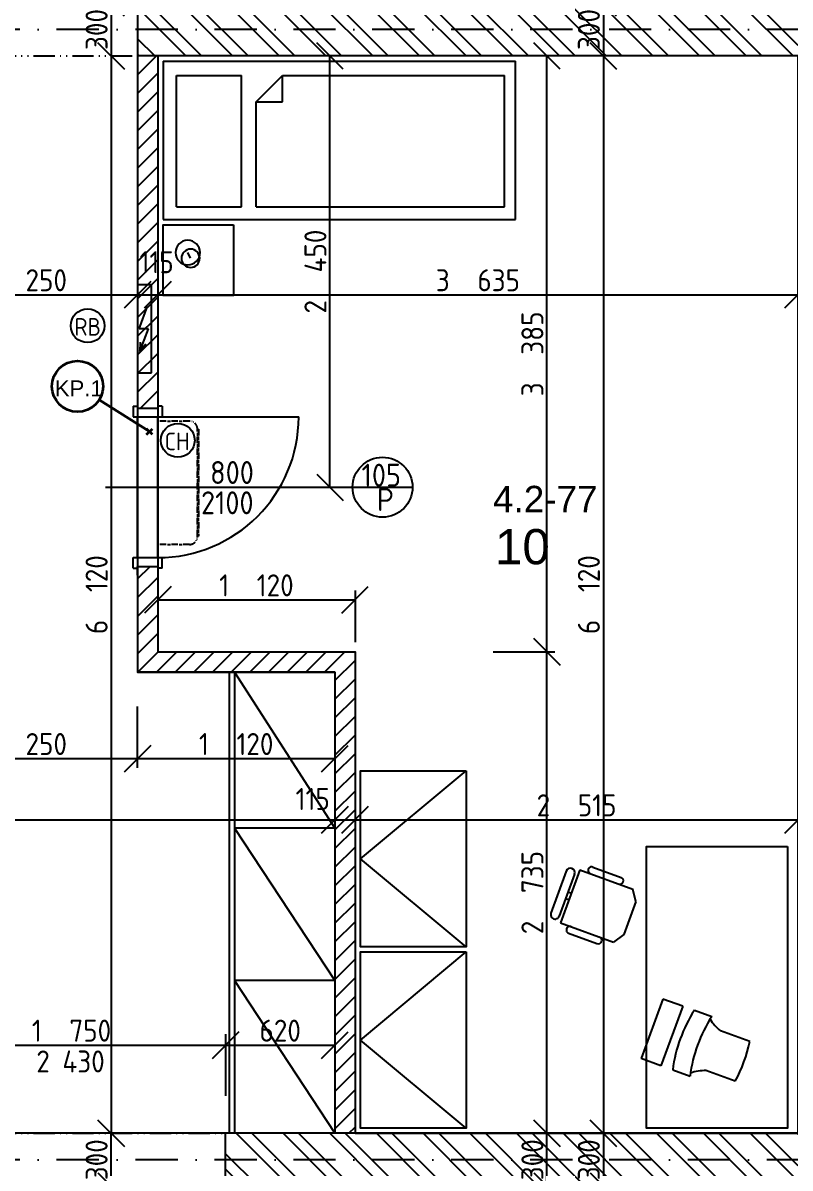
# Model space of a CAD drawing. Extents: x 4511820 to 5180432, y -1526536 to -944957.
# Drawn here: x 4989470 to 4993826, y -1062596 to -1056091 of the extents above; entities that cross this region are included whole.
import ezdxf

# ---------------------------------------------------------------- set-up
doc = ezdxf.new("R2010")
doc.units = 0
doc.header["$MEASUREMENT"] = 0
doc.linetypes.add('ACAD_ISO12W100', pattern=[22, 12, -3, 0.5, -3, 0.5, -3])
doc.linetypes.add('BODKOCIARKOVANA_3', pattern=[5.6, 3, -1.3, 0, -1.3])
doc.layers.get('0').update_dxf_attribs({"linetype": 'CONTINUOUS'})
doc.layers.get('Defpoints').update_dxf_attribs({"color": 61, "linetype": 'CONTINUOUS'})
for name, color, linetype in [('DVERE', 45, 'CONTINUOUS'), ('KÓTY', 4, 'CONTINUOUS'), ('MÚRY', 1, 'CONTINUOUS'), ('osi', 253, 'CONTINUOUS'), ('Plochy', 41, 'CONTINUOUS'), ('POPIS', 7, 'CONTINUOUS'), ('TENKÁ', 7, 'CONTINUOUS'), ('ZARIADENIE', 47, 'CONTINUOUS'), ('ZZ-chladenie', 133, 'CONTINUOUS'), ('ZZ-elektro', 221, 'CONTINUOUS'), ('ŠRAFY', 82, 'CONTINUOUS')]:
    doc.layers.add(name, color=color, linetype=linetype)
doc.layers.add('preklady', color=74, linetype='CONTINUOUS', lineweight=35)
doc.styles.add('ARIAL', font='arial.ttf')
doc.styles.add('STYLE1', font='isocp.shx')
doc.dimstyles.new('STANDARD-50', dxfattribs={"dimtxt": 125, "dimasz": 150, "dimexe": 10, "dimexo": 200, "dimgap": 20, "dimtad": 1, "dimdsep": 46, "dimlunit": 6, "dimtxsty": 'STYLE1', "dimblk1": 'OBLIQUE', "dimblk2": 'OBLIQUE', "dimsah": 1, "dimcen": 2.5, "dimse1": 1, "dimse2": 1, "dimadec": 0, "dimazin": 0, "dimtfac": 1, "dimtmove": 1, "dimatfit": 3, "dimldrblk": 'OBLIQUE', "dimfxl": 1, "dimtolj": 1, "dimtzin": 0, "dimarcsym": 0})
pattern_1 = [(135, (462343.18, 70767), (-132.5825215, -132.5825215), []), (135, (462343.18, 70855.4), (-132.5825215, -132.5825215), [])]
pattern_2 = [(45, (515270.5, 400718.02), (-53.0330086, 53.0330086), [])]

# ---------------------------------------------------------------- blocks, each defined once
blk = doc.blocks.new('SKRINA')
at = {"layer": 'ZARIADENIE'}
for p, q in [((4449069, -1324645.2), (4448469, -1324145.2)), ((4448469, -1325145.2), (4449069, -1324645.2))]:
    blk.add_line(p, q, dxfattribs=at)
blk.add_lwpolyline([(4448469, -1324145.2), (4448469, -1325145.2), (4449069, -1325145.2), (4449069, -1324145.2)], close=True, dxfattribs=at)
blk = doc.blocks.new('JEDNOPOSTEL')
at = {"layer": 'ZARIADENIE', "ltscale": 0.25}
for p, q in [((4449069, -1322230.2), (4447069, -1322230.2)), ((4447069, -1323130.2), (4447069, -1322230.2)), ((4449069, -1322230.2), (4449069, -1323130.2)), ((4449069, -1323130.2), (4447069, -1323130.2)), ((4448913, -1323349.6), (4448929.1, -1323317.4))]:
    blk.add_line(p, q, dxfattribs=at)
at = {"layer": 'ZARIADENIE', "color": 76, "ltscale": 0.25}
for p, q in [((4448390.6, -1322311.3), (4447130.6, -1322311.3)), ((4447130.6, -1323056.9), (4447130.6, -1322311.3)), ((4448540.6, -1322461.3), (4448390.6, -1322311.3)), ((4448390.6, -1322461.3), (4448390.6, -1322311.3)), ((4448992.6, -1322311.3), (4448623.3, -1322311.3)), ((4448623.3, -1323056.9), (4448623.3, -1322311.3)), ((4448992.6, -1323056.9), (4448992.6, -1322311.3)), ((4448540.6, -1322461.3), (4448390.6, -1322461.3)), ((4448540.6, -1323056.9), (4448540.6, -1322461.3)), ((4448540.6, -1323056.9), (4447130.6, -1323056.9)), ((4448992.6, -1323056.9), (4448623.3, -1323056.9))]:
    blk.add_line(p, q, dxfattribs=at)
at = {"layer": 'ZARIADENIE'}
blk.add_lwpolyline([(4448669, -1323160.2), (4448669, -1323560.2), (4449069, -1323560.2), (4449069, -1323160.2)], close=True, dxfattribs=at)
at = {"layer": 'ZARIADENIE', "ltscale": 0.25}
for centre, radius in [((4448929.1, -1323317.4), 69.7), ((4448913, -1323349.6), 51.9)]:
    blk.add_circle(centre, radius, dxfattribs=at)
blk = doc.blocks.new('_OBLIQUE')
at = {"color": 0, "linetype": 'ByBlock'}
blk.add_line((-0.5, -0.5), (0.5, 0.5), dxfattribs=at)
blk = doc.blocks.new('*D20875')
at = {"layer": 'Defpoints', "color": 0}
for p in [(4989971, -1062398.2), (4990046, -1062398.2), (4990144.5, -1062698.2)]:
    blk.add_point(p, dxfattribs=at)
at = {"layer": 'KÓTY', "color": 0, "lineweight": -2}
blk.add_line((4989971, -1062698.2), (4989971, -1062398.2), dxfattribs=at)
at = {"layer": 'KÓTY', "color": 0, "linetype": 'ByBlock', "lineweight": -2, "xscale": 150, "yscale": 150, "zscale": 150}
for p, rotation in [((4989971, -1062398.2), 90), ((4989971, -1062698.2), 270)]:
    blk.add_blockref('_OBLIQUE', p, dxfattribs=dict(at, rotation=rotation))
at = {"layer": 'KÓTY', "color": 0, "insert": (4989888.5, -1062548.2), "char_height": 125, "attachment_point": 5, "rotation": 90, "style": 'STYLE1'}
blk.add_mtext('\\A1;300', dxfattribs=at)
blk = doc.blocks.new('*D20903')
at = {"layer": 'Defpoints', "color": 0}
for p in [(4993572.5, -1055978.2), (4992766, -1056278.2), (4993572.5, -1056278.2)]:
    blk.add_point(p, dxfattribs=at)
at = {"layer": 'KÓTY', "color": 0, "lineweight": -2}
blk.add_line((4992766, -1055978.2), (4992766, -1056278.2), dxfattribs=at)
at = {"layer": 'KÓTY', "color": 0, "linetype": 'ByBlock', "lineweight": -2, "xscale": 150, "yscale": 150, "zscale": 150}
for p, rotation in [((4992766, -1055978.2), 90), ((4992766, -1056278.2), 270)]:
    blk.add_blockref('_OBLIQUE', p, dxfattribs=dict(at, rotation=rotation))
at = {"layer": 'KÓTY', "color": 0, "insert": (4992683.5, -1056128.2), "char_height": 125, "attachment_point": 5, "rotation": 90, "style": 'STYLE1'}
blk.add_mtext('\\A1;300', dxfattribs=at)
blk = doc.blocks.new('*D20904')
at = {"layer": 'Defpoints', "color": 0}
for p in [(4993572.5, -1056278.2), (4992766, -1062398.2), (4993572.5, -1062398.2)]:
    blk.add_point(p, dxfattribs=at)
at = {"layer": 'KÓTY', "color": 0, "lineweight": -2}
blk.add_line((4992766, -1056278.2), (4992766, -1062398.2), dxfattribs=at)
at = {"layer": 'KÓTY', "color": 0, "linetype": 'ByBlock', "lineweight": -2, "xscale": 150, "yscale": 150, "zscale": 150}
for p, rotation in [((4992766, -1056278.2), 90), ((4992766, -1062398.2), 270)]:
    blk.add_blockref('_OBLIQUE', p, dxfattribs=dict(at, rotation=rotation))
at = {"layer": 'KÓTY', "color": 0, "insert": (4992683.5, -1059338.2), "char_height": 125, "attachment_point": 5, "rotation": 90, "style": 'STYLE1'}
blk.add_mtext('\\A1;6ﾠ120', dxfattribs=at)
blk = doc.blocks.new('*D20905')
at = {"layer": 'Defpoints', "color": 0}
for p in [(4993572.5, -1062398.2), (4992766, -1062698.2), (4993572.5, -1062698.2)]:
    blk.add_point(p, dxfattribs=at)
at = {"layer": 'KÓTY', "color": 0, "lineweight": -2}
blk.add_line((4992766, -1062398.2), (4992766, -1062698.2), dxfattribs=at)
at = {"layer": 'KÓTY', "color": 0, "linetype": 'ByBlock', "lineweight": -2, "xscale": 150, "yscale": 150, "zscale": 150}
for p, rotation in [((4992766, -1062398.2), 90), ((4992766, -1062698.2), 270)]:
    blk.add_blockref('_OBLIQUE', p, dxfattribs=dict(at, rotation=rotation))
at = {"layer": 'KÓTY', "color": 0, "insert": (4992683.5, -1062548.2), "char_height": 125, "attachment_point": 5, "rotation": 90, "style": 'STYLE1'}
blk.add_mtext('\\A1;300', dxfattribs=at)
blk = doc.blocks.new('*D20916')
at = {"layer": 'Defpoints', "color": 0}
for p in [(4992445.5, -1062398.2), (4992445.5, -1062398.2), (4992445.5, -1062698.2)]:
    blk.add_point(p, dxfattribs=at)
at = {"layer": 'KÓTY', "color": 0, "lineweight": -2}
blk.add_line((4992445.5, -1062698.2), (4992445.5, -1062398.2), dxfattribs=at)
at = {"layer": 'KÓTY', "color": 0, "linetype": 'ByBlock', "lineweight": -2, "xscale": 150, "yscale": 150, "zscale": 150}
for p, rotation in [((4992445.5, -1062398.2), 90), ((4992445.5, -1062698.2), 270)]:
    blk.add_blockref('_OBLIQUE', p, dxfattribs=dict(at, rotation=rotation))
at = {"layer": 'KÓTY', "color": 0, "insert": (4992363, -1062548.2), "char_height": 125, "attachment_point": 5, "rotation": 90, "style": 'STYLE1'}
blk.add_mtext('\\A1;300', dxfattribs=at)
blk = doc.blocks.new('*D20917')
at = {"layer": 'Defpoints', "color": 0}
for p in [(4991356, -1059663.2), (4992445.5, -1059663.2), (4992445.5, -1062398.2)]:
    blk.add_point(p, dxfattribs=at)
at = {"layer": 'KÓTY', "color": 0, "lineweight": -2}
blk.add_line((4992445.5, -1062398.2), (4992445.5, -1059663.2), dxfattribs=at)
at = {"layer": 'KÓTY', "color": 0, "linetype": 'ByBlock', "lineweight": -2, "xscale": 150, "yscale": 150, "zscale": 150}
for p, rotation in [((4992445.5, -1059663.2), 90), ((4992445.5, -1062398.2), 270)]:
    blk.add_blockref('_OBLIQUE', p, dxfattribs=dict(at, rotation=rotation))
at = {"layer": 'KÓTY', "color": 0, "insert": (4992363, -1061030.7), "char_height": 125, "attachment_point": 5, "rotation": 90, "style": 'STYLE1'}
blk.add_mtext('\\A1;2ﾠ735', dxfattribs=at)
blk = doc.blocks.new('*D20918')
at = {"layer": 'Defpoints', "color": 0}
for p in [(4992053.5, -1056278.2), (4992445.5, -1056278.2), (4991356, -1059663.2)]:
    blk.add_point(p, dxfattribs=at)
at = {"layer": 'KÓTY', "color": 0, "lineweight": -2}
blk.add_line((4992445.5, -1059663.2), (4992445.5, -1056278.2), dxfattribs=at)
at = {"layer": 'KÓTY', "color": 0, "linetype": 'ByBlock', "lineweight": -2, "xscale": 150, "yscale": 150, "zscale": 150}
for p, rotation in [((4992445.5, -1056278.2), 90), ((4992445.5, -1059663.2), 270)]:
    blk.add_blockref('_OBLIQUE', p, dxfattribs=dict(at, rotation=rotation))
at = {"layer": 'KÓTY', "color": 0, "insert": (4992363, -1057970.7), "char_height": 125, "attachment_point": 5, "rotation": 90, "style": 'STYLE1'}
blk.add_mtext('\\A1;3ﾠ385', dxfattribs=at)
blk = doc.blocks.new('*D20919')
at = {"layer": 'Defpoints', "color": 0}
for p in [(4991014.3, -1056278.2), (4991213.5, -1056278.2), (4991014.3, -1058728.2)]:
    blk.add_point(p, dxfattribs=at)
at = {"layer": 'KÓTY', "color": 0, "lineweight": -2}
blk.add_line((4991213.5, -1058728.2), (4991213.5, -1056278.2), dxfattribs=at)
at = {"layer": 'KÓTY', "color": 0, "linetype": 'ByBlock', "lineweight": -2, "xscale": 150, "yscale": 150, "zscale": 150}
for p, rotation in [((4991213.5, -1056278.2), 90), ((4991213.5, -1058728.2), 270)]:
    blk.add_blockref('_OBLIQUE', p, dxfattribs=dict(at, rotation=rotation))
at = {"layer": 'KÓTY', "color": 0, "insert": (4991131, -1057503.2), "char_height": 125, "attachment_point": 5, "rotation": 90, "style": 'STYLE1'}
blk.add_mtext('\\A1;2ﾠ450', dxfattribs=at)
blk = doc.blocks.new('*D20972')
at = {"layer": 'Defpoints', "color": 0}
for p in [(4988871, -1057343.2), (4990121, -1057635), (4990121, -1057635)]:
    blk.add_point(p, dxfattribs=at)
at = {"layer": 'KÓTY', "color": 0, "lineweight": -2}
blk.add_line((4988871, -1057635), (4990121, -1057635), dxfattribs=at)
at = {"layer": 'KÓTY', "color": 0, "linetype": 'ByBlock', "lineweight": -2, "xscale": 150, "yscale": 150, "zscale": 150, "rotation": 180}
blk.add_blockref('_OBLIQUE', (4988871, -1057635), dxfattribs=at)
at = {"layer": 'KÓTY', "color": 0, "linetype": 'ByBlock', "lineweight": -2, "xscale": 150, "yscale": 150, "zscale": 150}
blk.add_blockref('_OBLIQUE', (4990121, -1057635), dxfattribs=at)
at = {"layer": 'KÓTY', "color": 0, "insert": (4989496, -1057552.5), "char_height": 125, "attachment_point": 5, "style": 'STYLE1'}
blk.add_mtext('\\A1;1ﾠ250', dxfattribs=at)
blk = doc.blocks.new('*D20973')
at = {"layer": 'Defpoints', "color": 0}
for p in [(4990121, -1057635), (4990236, -1057635), (4990236, -1057635)]:
    blk.add_point(p, dxfattribs=at)
at = {"layer": 'KÓTY', "color": 0, "lineweight": -2}
blk.add_line((4990121, -1057635), (4990236, -1057635), dxfattribs=at)
at = {"layer": 'KÓTY', "color": 0, "linetype": 'ByBlock', "lineweight": -2, "xscale": 150, "yscale": 150, "zscale": 150, "rotation": 180}
blk.add_blockref('_OBLIQUE', (4990121, -1057635), dxfattribs=at)
at = {"layer": 'KÓTY', "color": 0, "linetype": 'ByBlock', "lineweight": -2, "xscale": 150, "yscale": 150, "zscale": 150}
blk.add_blockref('_OBLIQUE', (4990236, -1057635), dxfattribs=at)
at = {"layer": 'KÓTY', "color": 0, "insert": (4990229.3, -1057450), "char_height": 125, "attachment_point": 5, "style": 'STYLE1'}
blk.add_mtext('\\A1;115', dxfattribs=at)
blk = doc.blocks.new('*D20974')
at = {"layer": 'Defpoints', "color": 0}
for p in [(4990236, -1057635), (4993871, -1057635), (4993871, -1057635)]:
    blk.add_point(p, dxfattribs=at)
at = {"layer": 'KÓTY', "color": 0, "lineweight": -2}
blk.add_line((4990236, -1057635), (4993871, -1057635), dxfattribs=at)
at = {"layer": 'KÓTY', "color": 0, "linetype": 'ByBlock', "lineweight": -2, "xscale": 150, "yscale": 150, "zscale": 150, "rotation": 180}
blk.add_blockref('_OBLIQUE', (4990236, -1057635), dxfattribs=at)
at = {"layer": 'KÓTY', "color": 0, "linetype": 'ByBlock', "lineweight": -2, "xscale": 150, "yscale": 150, "zscale": 150}
blk.add_blockref('_OBLIQUE', (4993871, -1057635), dxfattribs=at)
at = {"layer": 'KÓTY', "color": 0, "insert": (4992053.5, -1057552.5), "char_height": 125, "attachment_point": 5, "style": 'STYLE1'}
blk.add_mtext('\\A1;3ﾠ635', dxfattribs=at)
blk = doc.blocks.new('*D20976')
at = {"layer": 'Defpoints', "color": 0}
for p in [(4989971, -1055978.2), (4989971, -1056278.2), (4989971, -1056278.2)]:
    blk.add_point(p, dxfattribs=at)
at = {"layer": 'KÓTY', "color": 0, "lineweight": -2}
blk.add_line((4989971, -1055978.2), (4989971, -1056278.2), dxfattribs=at)
at = {"layer": 'KÓTY', "color": 0, "linetype": 'ByBlock', "lineweight": -2, "xscale": 150, "yscale": 150, "zscale": 150}
for p, rotation in [((4989971, -1055978.2), 90), ((4989971, -1056278.2), 270)]:
    blk.add_blockref('_OBLIQUE', p, dxfattribs=dict(at, rotation=rotation))
at = {"layer": 'KÓTY', "color": 0, "insert": (4989888.5, -1056128.2), "char_height": 125, "attachment_point": 5, "rotation": 90, "style": 'STYLE1'}
blk.add_mtext('\\A1;300', dxfattribs=at)
blk = doc.blocks.new('*D20977')
at = {"layer": 'Defpoints', "color": 0}
for p in [(4990561.5, -1056278.2), (4989971, -1062398.2), (4990561.5, -1062398.2)]:
    blk.add_point(p, dxfattribs=at)
at = {"layer": 'KÓTY', "color": 0, "lineweight": -2}
blk.add_line((4989971, -1056278.2), (4989971, -1062398.2), dxfattribs=at)
at = {"layer": 'KÓTY', "color": 0, "linetype": 'ByBlock', "lineweight": -2, "xscale": 150, "yscale": 150, "zscale": 150}
for p, rotation in [((4989971, -1056278.2), 90), ((4989971, -1062398.2), 270)]:
    blk.add_blockref('_OBLIQUE', p, dxfattribs=dict(at, rotation=rotation))
at = {"layer": 'KÓTY', "color": 0, "insert": (4989888.5, -1059338.2), "char_height": 125, "attachment_point": 5, "rotation": 90, "style": 'STYLE1'}
blk.add_mtext('\\A1;6ﾠ120', dxfattribs=at)
blk = doc.blocks.new('*D20983')
at = {"layer": 'Defpoints', "color": 0}
for p in [(4988871, -1059778.2), (4990121, -1059778.2), (4990121, -1060269.5)]:
    blk.add_point(p, dxfattribs=at)
at = {"layer": 'KÓTY', "color": 0, "lineweight": -2}
blk.add_line((4988871, -1060269.5), (4990121, -1060269.5), dxfattribs=at)
at = {"layer": 'KÓTY', "color": 0, "linetype": 'ByBlock', "lineweight": -2, "xscale": 150, "yscale": 150, "zscale": 150, "rotation": 180}
blk.add_blockref('_OBLIQUE', (4988871, -1060269.5), dxfattribs=at)
at = {"layer": 'KÓTY', "color": 0, "linetype": 'ByBlock', "lineweight": -2, "xscale": 150, "yscale": 150, "zscale": 150}
blk.add_blockref('_OBLIQUE', (4990121, -1060269.5), dxfattribs=at)
at = {"layer": 'KÓTY', "color": 0, "insert": (4989496, -1060187), "char_height": 125, "attachment_point": 5, "style": 'STYLE1'}
blk.add_mtext('\\A1;1ﾠ250', dxfattribs=at)
blk = doc.blocks.new('*D20984')
at = {"layer": 'Defpoints', "color": 0}
for p in [(4990121, -1059778.2), (4991241, -1059778.2), (4991241, -1060269.5)]:
    blk.add_point(p, dxfattribs=at)
at = {"layer": 'KÓTY', "color": 0, "lineweight": -2}
blk.add_line((4990121, -1060269.5), (4991241, -1060269.5), dxfattribs=at)
at = {"layer": 'KÓTY', "color": 0, "linetype": 'ByBlock', "lineweight": -2, "xscale": 150, "yscale": 150, "zscale": 150, "rotation": 180}
blk.add_blockref('_OBLIQUE', (4990121, -1060269.5), dxfattribs=at)
at = {"layer": 'KÓTY', "color": 0, "linetype": 'ByBlock', "lineweight": -2, "xscale": 150, "yscale": 150, "zscale": 150}
blk.add_blockref('_OBLIQUE', (4991241, -1060269.5), dxfattribs=at)
at = {"layer": 'KÓTY', "color": 0, "insert": (4990681, -1060187), "char_height": 125, "attachment_point": 5, "style": 'STYLE1'}
blk.add_mtext('\\A1;1ﾠ120', dxfattribs=at)
blk = doc.blocks.new('*D20985')
at = {"layer": 'Defpoints', "color": 0}
for p in [(4991356, -1060011.2), (4991241, -1060126.2), (4991356, -1060617.5)]:
    blk.add_point(p, dxfattribs=at)
at = {"layer": 'KÓTY', "color": 0, "lineweight": -2}
blk.add_line((4991241, -1060617.5), (4991356, -1060617.5), dxfattribs=at)
at = {"layer": 'KÓTY', "color": 0, "linetype": 'ByBlock', "lineweight": -2, "xscale": 150, "yscale": 150, "zscale": 150, "rotation": 180}
blk.add_blockref('_OBLIQUE', (4991241, -1060617.5), dxfattribs=at)
at = {"layer": 'KÓTY', "color": 0, "linetype": 'ByBlock', "lineweight": -2, "xscale": 150, "yscale": 150, "zscale": 150}
blk.add_blockref('_OBLIQUE', (4991356, -1060617.5), dxfattribs=at)
at = {"layer": 'KÓTY', "color": 0, "insert": (4991115.5, -1060499), "char_height": 125, "attachment_point": 5, "style": 'STYLE1'}
blk.add_mtext('\\A1;115', dxfattribs=at)
blk = doc.blocks.new('*D20986')
at = {"layer": 'Defpoints', "color": 0}
for p in [(4993871, -1059601.2), (4991356, -1060011.2), (4993871, -1060617.5)]:
    blk.add_point(p, dxfattribs=at)
at = {"layer": 'KÓTY', "color": 0, "lineweight": -2}
blk.add_line((4991356, -1060617.5), (4993871, -1060617.5), dxfattribs=at)
at = {"layer": 'KÓTY', "color": 0, "linetype": 'ByBlock', "lineweight": -2, "xscale": 150, "yscale": 150, "zscale": 150, "rotation": 180}
blk.add_blockref('_OBLIQUE', (4991356, -1060617.5), dxfattribs=at)
at = {"layer": 'KÓTY', "color": 0, "linetype": 'ByBlock', "lineweight": -2, "xscale": 150, "yscale": 150, "zscale": 150}
blk.add_blockref('_OBLIQUE', (4993871, -1060617.5), dxfattribs=at)
at = {"layer": 'KÓTY', "color": 0, "insert": (4992613.5, -1060535), "char_height": 125, "attachment_point": 5, "style": 'STYLE1'}
blk.add_mtext('\\A1;2ﾠ515', dxfattribs=at)
blk = doc.blocks.new('*D20987')
at = {"layer": 'Defpoints', "color": 0}
for p in [(4991241, -1060617.5), (4982261, -1062398.2), (4991241, -1062398.2)]:
    blk.add_point(p, dxfattribs=at)
at = {"layer": 'KÓTY', "color": 0, "lineweight": -2}
blk.add_line((4982261, -1060617.5), (4991241, -1060617.5), dxfattribs=at)
at = {"layer": 'KÓTY', "color": 0, "linetype": 'ByBlock', "lineweight": -2, "xscale": 150, "yscale": 150, "zscale": 150, "rotation": 180}
blk.add_blockref('_OBLIQUE', (4982261, -1060617.5), dxfattribs=at)
at = {"layer": 'KÓTY', "color": 0, "linetype": 'ByBlock', "lineweight": -2, "xscale": 150, "yscale": 150, "zscale": 150}
blk.add_blockref('_OBLIQUE', (4991241, -1060617.5), dxfattribs=at)
at = {"layer": 'KÓTY', "color": 0, "insert": (4986751, -1060535), "char_height": 125, "attachment_point": 5, "style": 'STYLE1'}
blk.add_mtext('\\A1;8ﾠ980', dxfattribs=at)
blk = doc.blocks.new('*D20988')
at = {"layer": 'Defpoints', "color": 0}
for p in [(4991356, -1059368), (4990236, -1059663.2), (4991356, -1059663.2)]:
    blk.add_point(p, dxfattribs=at)
at = {"layer": 'KÓTY', "color": 0, "lineweight": -2}
blk.add_line((4990236, -1059368), (4991356, -1059368), dxfattribs=at)
at = {"layer": 'KÓTY', "color": 0, "linetype": 'ByBlock', "lineweight": -2, "xscale": 150, "yscale": 150, "zscale": 150, "rotation": 180}
blk.add_blockref('_OBLIQUE', (4990236, -1059368), dxfattribs=at)
at = {"layer": 'KÓTY', "color": 0, "linetype": 'ByBlock', "lineweight": -2, "xscale": 150, "yscale": 150, "zscale": 150}
blk.add_blockref('_OBLIQUE', (4991356, -1059368), dxfattribs=at)
at = {"layer": 'KÓTY', "color": 0, "insert": (4990796, -1059285.5), "char_height": 125, "attachment_point": 5, "style": 'STYLE1'}
blk.add_mtext('\\A1;1ﾠ120', dxfattribs=at)
blk = doc.blocks.new('*D20997')
at = {"layer": 'Defpoints', "color": 0}
for p in [(4990621, -1061897.5), (4988871, -1062398.2), (4990621, -1062398.2)]:
    blk.add_point(p, dxfattribs=at)
at = {"layer": 'KÓTY', "color": 0, "lineweight": -2}
blk.add_line((4988871, -1061897.5), (4990621, -1061897.5), dxfattribs=at)
at = {"layer": 'KÓTY', "color": 0, "linetype": 'ByBlock', "lineweight": -2, "xscale": 150, "yscale": 150, "zscale": 150, "rotation": 180}
blk.add_blockref('_OBLIQUE', (4988871, -1061897.5), dxfattribs=at)
at = {"layer": 'KÓTY', "color": 0, "linetype": 'ByBlock', "lineweight": -2, "xscale": 150, "yscale": 150, "zscale": 150}
blk.add_blockref('_OBLIQUE', (4990621, -1061897.5), dxfattribs=at)
at = {"layer": 'KÓTY', "color": 0, "insert": (4989746, -1061815), "char_height": 125, "attachment_point": 5, "style": 'STYLE1'}
blk.add_mtext('\\A1;1ﾠ750', dxfattribs=at)
blk = doc.blocks.new('*D20998')
at = {"layer": 'Defpoints', "color": 0}
for p in [(4991241, -1061897.5), (4990621, -1062398.2), (4991241, -1062398.2)]:
    blk.add_point(p, dxfattribs=at)
at = {"layer": 'KÓTY', "color": 0, "lineweight": -2}
blk.add_line((4990621, -1061897.5), (4991241, -1061897.5), dxfattribs=at)
at = {"layer": 'KÓTY', "color": 0, "linetype": 'ByBlock', "lineweight": -2, "xscale": 150, "yscale": 150, "zscale": 150, "rotation": 180}
blk.add_blockref('_OBLIQUE', (4990621, -1061897.5), dxfattribs=at)
at = {"layer": 'KÓTY', "color": 0, "linetype": 'ByBlock', "lineweight": -2, "xscale": 150, "yscale": 150, "zscale": 150}
blk.add_blockref('_OBLIQUE', (4991241, -1061897.5), dxfattribs=at)
at = {"layer": 'KÓTY', "color": 0, "insert": (4990931, -1061815), "char_height": 125, "attachment_point": 5, "style": 'STYLE1'}
blk.add_mtext('\\A1;620', dxfattribs=at)
blk = doc.blocks.new('chlad2')
at = {"layer": 'ZZ-chladenie', "linetype": 'ACAD_ISO12W100', "ltscale": 3}
for p, q in [((5102412.5, -1105747.3), (5102592.5, -1105747.3)), ((5102412.5, -1106448.4), (5102592.5, -1106448.4))]:
    blk.add_line(p, q, dxfattribs=at)
blk.add_lwpolyline([(5102367.5, -1106402), (5102360.8, -1106402), (5102360.8, -1105794.8), (5102367.5, -1105794.8)], close=True, dxfattribs=at)
for centre, start, end in [((5102412.5, -1105792.3), 90, 180), ((5102412.5, -1106403.4), 180, 270)]:
    blk.add_arc(centre, 45, start, end, dxfattribs=at)

msp = doc.modelspace()

# ---------------------------------------------------------------- hatches: boundary and pattern name
at = {"layer": 'ŠRAFY'}
h = msp.add_hatch(dxfattribs=at)
h.set_pattern_fill('ANSI32', color=256, scale=500, angle=90)
h.set_pattern_definition(pattern_1)
h.paths.add_polyline_path([(4990121, -1056278.172), (4990236, -1056278.172), (4993871, -1056278.172), (4993871, -1055978.172), (4990236, -1055978.172), (4990121, -1055978.172)])
h.paths.add_polyline_path([(4992558.5, -1056271.971), (4992558.5, -1055984.373), (4992808.5, -1055984.373), (4992808.5, -1056271.971)], flags=24)
at = {"layer": 'ŠRAFY', "ltscale": 0.25}
h = msp.add_hatch(dxfattribs=at)
h.set_pattern_fill('ANSI31', color=256, scale=600, style=0)
h.set_pattern_definition(pattern_2)
h.paths.add_polyline_path([(4990236, -1056278.172), (4990121, -1056278.172), (4990121, -1058268.172), (4990121, -1058278.172), (4990236, -1058278.172), (4990236, -1058268.172)])
h.paths.add_polyline_path([(4990110.5, -1057325), (4990348, -1057325), (4990348, -1057575), (4990110.5, -1057575)], flags=9)
h = msp.add_hatch(dxfattribs=at)
h.set_pattern_fill('ANSI31', color=256, scale=600, style=0)
h.set_pattern_definition(pattern_2)
h.paths.add_polyline_path([(4991356, -1062398.172), (4991356, -1059663.172), (4990236, -1059663.172), (4990236, -1059178.172), (4990121, -1059178.172), (4990121, -1059778.172), (4991241, -1059778.172), (4991241, -1062398.172)])
at = {"layer": 'ŠRAFY'}
h = msp.add_hatch(dxfattribs=at)
h.set_pattern_fill('ANSI32', color=256, scale=500, angle=90)
h.set_pattern_definition(pattern_1)
h.paths.add_polyline_path([(4993871, -1062698.172), (4993871, -1062398.172), (4991356, -1062398.172), (4991241, -1062398.172), (4990621, -1062398.172), (4990621, -1062748.172), (4990736, -1062748.172), (4990736, -1062698.172)])
h.paths.add_polyline_path([(4992238, -1062691.971), (4992238, -1062404.373), (4992488, -1062404.373), (4992488, -1062691.971)], flags=24)
h.paths.add_polyline_path([(4992558.5, -1062691.971), (4992558.5, -1062404.373), (4992808.5, -1062404.373), (4992808.5, -1062691.971)], flags=24)

# ---------------------------------------------------------------- linework, layer by layer
at = {"layer": 'DVERE', "ltscale": 0.25}
for p, q in [((4990096, -1058268.172), (4990096, -1058328.172)), ((4990096, -1058268.172), (4990121, -1058268.172)), ((4990096, -1058268.172), (4990121, -1058268.172)), ((4990261, -1058268.172), (4990236, -1058268.172)), ((4990261, -1058268.172), (4990261, -1058328.172)), ((4990096, -1058328.172), (4990261, -1058328.172)), ((4990121, -1059128.172), (4990121, -1058328.172)), ((4990236, -1059128.172), (4990236, -1058328.172)), ((4990236, -1058328.172), (4991036, -1058328.172)), ((4989939.5, -1058728.172), (4991342.156, -1058728.172)), ((4991342.156, -1058728.172), (4991682.156, -1058728.172)), ((4990096, -1059188.172), (4990096, -1059128.172)), ((4990096, -1059128.172), (4990261, -1059128.172)), ((4990261, -1059188.172), (4990261, -1059128.172)), ((4990096, -1059188.172), (4990121, -1059188.172)), ((4990261, -1059188.172), (4990236, -1059188.172))]:
    msp.add_line(p, q, dxfattribs=at)
msp.add_circle((4991512.156, -1058728.172), 170, dxfattribs=at)
msp.add_arc((4990236, -1058328.172), 800, 270, 0, dxfattribs=at)
at = {"layer": 'KÓTY', "ltscale": 25}
for p, q in [((4991356, -1059314), (4991356, -1059609.172)), ((4992139.597, -1059663.172), (4992489.597, -1059663.172)), ((4990121, -1060322.903), (4990121, -1059972.903))]:
    msp.add_line(p, q, dxfattribs=at)
at = {"layer": 'KÓTY', "ltscale": 0.25}
msp.add_line((4990621, -1061835.597), (4990621, -1062185.597), dxfattribs=at)
at = {"layer": 'MÚRY'}
for p, q in [((4990121, -1054478.172), (4990121, -1056278.172)), ((4990121, -1056278.172), (4990121, -1058278.172)), ((4993871, -1056278.172), (4990236, -1056278.172)), ((4990236, -1056278.172), (4990236, -1058278.172)), ((4990121, -1059178.172), (4990121, -1059778.172)), ((4990121, -1059228.172), (4990121, -1059178.172)), ((4990236, -1059178.172), (4990236, -1059663.172)), ((4990236, -1059663.172), (4991356, -1059663.172)), ((4991241, -1059778.172), (4990121, -1059778.172)), ((4991241, -1059778.172), (4991241, -1062398.172)), ((4991241, -1062398.172), (4990621, -1062398.172)), ((4990621, -1062748.172), (4990621, -1062398.172)), ((4993871, -1062398.172), (4991356, -1062398.172))]:
    msp.add_line(p, q, dxfattribs=at)
at = {"layer": 'MÚRY', "ltscale": 0.25}
for p, q in [((4990121, -1058278.172), (4990236, -1058278.172)), ((4990121, -1059178.172), (4990236, -1059178.172)), ((4991356, -1059663.172), (4991356, -1062398.172))]:
    msp.add_line(p, q, dxfattribs=at)
at = {"layer": 'osi', "linetype": 'BODKOCIARKOVANA_3', "ltscale": 80}
for p, q in [((5041881, -1056128.172), (4978211, -1056128.172)), ((5041881, -1062548.172), (4978211, -1062548.172))]:
    msp.add_line(p, q, dxfattribs=at)
at = {"layer": 'Plochy'}
for points in [[(4988871, -1059778.172), (4988871, -1053478.172), (4986326, -1053478.172), (4986326, -1051868.172), (4990121, -1051868.172), (4990121, -1059778.172), (4991241, -1059778.172), (4991241, -1062398.172), (4988056, -1062398.172), (4988056, -1059778.172)], [(4993871, -1056278.172), (4990236, -1056278.172), (4990236, -1059663.172), (4991356, -1059663.172), (4991356, -1062398.172), (4993846.817, -1062398.172), (4993871, -1062398.172)], [(4990621, -1062398.172), (4988871, -1062398.172), (4988871, -1064303.172), (4990621, -1064303.172)]]:
    msp.add_lwpolyline(points, close=True, dxfattribs=at)
at = {"layer": 'preklady'}
for p, q in [((4990189.001, -1058412.501), (4989902.837, -1058232.398)), ((4990172.383, -1058429.117), (4990205.617, -1058395.883)), ((4990205.618, -1058429.118), (4990172.384, -1058395.884))]:
    msp.add_line(p, q, dxfattribs=at)
at = {"layer": 'preklady', "ltscale": 0.25}
msp.add_circle((4989780.119, -1058155.163), 145, dxfattribs=at)
at = {"layer": 'TENKÁ', "linetype": 'ACAD_ISO12W100', "ltscale": 10}
for p, q in [((4988871, -1056278.172), (4990121, -1056278.172)), ((4988871, -1062398.172), (4990621, -1062398.172))]:
    msp.add_line(p, q, dxfattribs=at)
at = {"layer": 'TENKÁ'}
for p, q in [((4990236, -1056278.172), (4990121, -1056278.172)), ((4991356, -1062398.172), (4991241, -1062398.172))]:
    msp.add_line(p, q, dxfattribs=at)
at = {"layer": 'ZARIADENIE'}
for p, q in [((4990641, -1059778.172), (4990641, -1062398.172)), ((4990671, -1059778.172), (4990671, -1062398.172)), ((4990671, -1059778.172), (4991241, -1060664.172)), ((4991241, -1060664.172), (4990671, -1060664.172)), ((4990671, -1060664.172), (4991241, -1061530.172)), ((4991241, -1061530.172), (4990671, -1061530.172)), ((4990671, -1061530.172), (4991241, -1062398.172))]:
    msp.add_line(p, q, dxfattribs=at)
at = {"layer": 'ZARIADENIE', "color": 33, "ltscale": 0.25}
for p, q in [((4992632.122, -1060901.69), (4992522.675, -1061202.392)), ((4992632.122, -1060901.69), (4992932.823, -1061011.137)), ((4992705.531, -1060885.842), (4992866.491, -1060944.426)), ((4992555.127, -1060908.564), (4992468.113, -1061147.635)), ((4992602.112, -1060925.665), (4992515.097, -1061164.736)), ((4992565.445, -1061026.407), (4992584.239, -1061033.247)), ((4992949.89, -1061081.199), (4992932.823, -1061011.137)), ((4992551.764, -1061063.994), (4992570.558, -1061070.835)), ((4992949.89, -1061081.199), (4992881.486, -1061269.137)), ((4992522.675, -1061202.392), (4992823.377, -1061311.838)), ((4992568.723, -1061261.719), (4992729.683, -1061320.303)), ((4992881.486, -1061269.137), (4992823.377, -1061311.838))]:
    msp.add_line(p, q, dxfattribs=at)
at = {"layer": 'ZARIADENIE', "color": 8, "ltscale": 0.25}
for p, q in [((4993103.388, -1061635.514), (4992980.26, -1061973.803)), ((4993216.151, -1061676.556), (4993093.023, -1062014.846)), ((4993216.151, -1061676.556), (4993103.388, -1061635.514)), ((4993282.829, -1061698.624), (4993381.298, -1061734.464)), ((4993596.801, -1061876.751), (4993430.524, -1061816.231)), ((4993093.023, -1062014.846), (4992980.26, -1061973.803)), ((4993159.702, -1062036.914), (4993258.171, -1062072.753)), ((4993514.716, -1062102.278), (4993348.439, -1062041.758))]:
    msp.add_line(p, q, dxfattribs=at)
at = {"layer": 'ZARIADENIE'}
msp.add_lwpolyline([(4993811, -1060768.172), (4993811, -1062368.172), (4993011, -1062368.172), (4993011, -1060768.172)], close=True, dxfattribs=at)
at = {"layer": 'ZARIADENIE', "color": 33, "ltscale": 0.25}
for centre, radius, start, end in [((4992578.62, -1060917.114), 25, 340, 160), ((4992698.69, -1060904.636), 20, 70, 250), ((4992859.65, -1060963.22), 20, 250, 70), ((4992491.605, -1061156.186), 25, 160, 340), ((4992575.563, -1061242.925), 20, 70, 250), ((4992736.523, -1061301.51), 20, 250, 70)]:
    msp.add_arc(centre, radius, start, end, dxfattribs=at)
at = {"layer": 'ZARIADENIE', "color": 8, "ltscale": 0.25}
for centre, radius, start, end in [((4993973.02, -1062141.385), 820, 147.3196165, 172.6803835), ((4994071.488, -1062177.225), 820, 147.3196165, 172.6803835), ((4993600.974, -1061606.605), 270.179, 211.9719025, 230.8849629), ((4992793.506, -1061712.077), 820, 331.5850319, 348.4149681), ((4993344.266, -1062311.904), 270.179, 89.1150371, 108.0280976)]:
    msp.add_arc(centre, radius, start, end, dxfattribs=at)
at = {"layer": 'ZZ-chladenie'}
msp.add_circle((4990349.295, -1058461.859), 96, dxfattribs=at)
at = {"layer": 'ZZ-elektro'}
for p, q in [((4990201, -1057578.172), (4990121, -1057578.172)), ((4990201, -1058078.172), (4990201, -1057578.172)), ((4990129.412, -1057828.172), (4990177.696, -1057699.678)), ((4990183.125, -1057828.172), (4990129.412, -1057828.172)), ((4990134.841, -1057956.665), (4990183.125, -1057828.172)), ((4990136.165, -1057903.359), (4990134.841, -1057956.665)), ((4990168.951, -1057915.679), (4990134.841, -1057956.665)), ((4990121, -1058078.172), (4990201, -1058078.172))]:
    msp.add_line(p, q, dxfattribs=at)
msp.add_circle((4989837.397, -1057810.918), 96, dxfattribs=at)

# ---------------------------------------------------------------- block references
at = {"layer": 'ZARIADENIE', "color": 2, "xscale": -1}
for name, p in [('JEDNOPOSTEL', (9439335, 265922.02)), ('SKRINA', (9440455, 263807.02)), ('SKRINA', (9440455, 262777.02))]:
    msp.add_blockref(name, p, dxfattribs=at)
at = {"layer": 'ZZ-chladenie', "rotation": 180}
msp.add_blockref('chlad2', (10092828.5, -2164800.507), dxfattribs=at)

# ---------------------------------------------------------------- texts
at = {"layer": 'DVERE', "style": 'STYLE1'}
for s, p in [('105', (4991393.126, -1058724.672)), ('P', (4991480.126, -1058863.309))]:
    msp.add_text(s, height=130, dxfattribs=at).set_placement(p)
at = {"layer": 'KÓTY', "insert": (4989740.423, -1061989.957), "char_height": 125, "attachment_point": 5, "style": 'STYLE1'}
msp.add_mtext('\\A1;2 430', dxfattribs=at)
at = {"layer": 'POPIS', "lineweight": 40, "ltscale": 0.25, "style": 'ARIAL'}
for s, height, p in [('4.2-77', 150, (4992139.269, -1058870.251)), ('10', 200, (4992150.811, -1059165.751))]:
    msp.add_text(s, height=height, dxfattribs=at).set_placement(p)
at = {"layer": 'preklady', "linetype": 'Continuous', "lineweight": 20, "style": 'ARIAL'}
msp.add_text('KP.1', height=90, dxfattribs=at).set_placement((4989650.855, -1058211.419))
at = {"layer": 'TENKÁ', "linetype": 'Continuous', "style": 'STYLE1'}
for s, p in [('800', (4990533.158, -1058709.588)), ('2100', (4990481.384, -1058881.696))]:
    msp.add_text(s, height=130, dxfattribs=at).set_placement(p)
at = {"layer": 'ZZ-chladenie', "style": 'STYLE1'}
msp.add_text('CH', height=100, dxfattribs=at).set_placement((4990274.667, -1058518.058))
at = {"layer": 'ZZ-elektro', "style": 'STYLE1'}
msp.add_text('RB', height=100, dxfattribs=at).set_placement((4989762.769, -1057867.117))

# ---------------------------------------------------------------- dimensions: what is measured, and where the dimension line sits
at = {"layer": 'KÓTY'}
for base, p1, p2, picture, middle in [((4989971, -1056278.172), (4989971, -1055978.172), (4989971, -1056278.172), '*D20976', (4989888.5, -1056128.172)), ((4992766, -1056278.172), (4993572.5, -1055978.172), (4993572.5, -1056278.172), '*D20903', (4992683.5, -1056128.172)), ((4989971, -1062398.172), (4990561.5, -1056278.172), (4990561.5, -1062398.172), '*D20977', (4989888.457, -1059338.172)), ((4991213.5, -1056278.172), (4991014.32, -1058728.172), (4991014.32, -1056278.172), '*D20919', (4991130.957, -1057503.172)), ((4992445.5, -1056278.172), (4991356, -1059663.172), (4992053.5, -1056278.172), '*D20918', (4992362.957, -1057970.672)), ((4992766, -1062398.172), (4993572.5, -1056278.172), (4993572.5, -1062398.172), '*D20904', (4992683.457, -1059338.172)), ((4992445.5, -1059663.172), (4992445.5, -1062398.172), (4991356, -1059663.172), '*D20917', (4992362.957, -1061030.672)), ((4989971, -1062398.172), (4990144.5, -1062698.172), (4990046, -1062398.172), '*D20875', (4989888.5, -1062548.172)), ((4992445.5, -1062398.172), (4992445.5, -1062698.172), (4992445.5, -1062398.172), '*D20916', (4992363, -1062548.172)), ((4992766, -1062698.172), (4993572.5, -1062398.172), (4993572.5, -1062698.172), '*D20905', (4992683.5, -1062548.172))]:
    dim = msp.add_linear_dim(base=base, p1=p1, p2=p2, angle=90, dimstyle='STANDARD-50', dxfattribs=at)
    dim.commit()
    dim.dimension.update_dxf_attribs({"geometry": picture, "text_midpoint": middle})
for base, p1, p2, picture, middle in [((4990121, -1057635), (4988871, -1057343.172), (4990121, -1057635), '*D20972', (4989496, -1057552.457)), ((4990236, -1057635), (4990121, -1057635), (4990236, -1057635), '*D20973', (4990229.25, -1057450)), ((4993871, -1057635), (4990236, -1057635), (4993871, -1057635), '*D20974', (4992053.5, -1057552.457)), ((4991356, -1059368), (4990236, -1059663.172), (4991356, -1059663.172), '*D20988', (4990796, -1059285.457)), ((4993871, -1060617.5), (4991356, -1060011.172), (4993871, -1059601.172), '*D20986', (4992613.5, -1060534.957)), ((4990121, -1060269.5), (4988871, -1059778.172), (4990121, -1059778.172), '*D20983', (4989496, -1060186.957)), ((4991241, -1060269.5), (4990121, -1059778.172), (4991241, -1059778.172), '*D20984', (4990681, -1060186.957)), ((4991241, -1060617.5), (4982261, -1062398.172), (4991241, -1062398.172), '*D20987', (4986751, -1060534.957)), ((4990621, -1061897.5), (4988871, -1062398.172), (4990621, -1062398.172), '*D20997', (4989746, -1061814.957)), ((4991241, -1061897.5), (4990621, -1062398.172), (4991241, -1062398.172), '*D20998', (4990931, -1061815))]:
    dim = msp.add_linear_dim(base=base, p1=p1, p2=p2, dimstyle='STANDARD-50', dxfattribs=at)
    dim.commit()
    dim.dimension.update_dxf_attribs({"geometry": picture, "text_midpoint": middle})
dim = msp.add_linear_dim(base=(4991356, -1060617.5), p1=(4991241, -1060126.172), p2=(4991356, -1060011.172), dimstyle='STANDARD-50', dxfattribs=at)
dim.commit()
dim.dimension.update_dxf_attribs({"geometry": '*D20985', "text_midpoint": (4991115.5, -1060581.5), "dimtype": 160})

doc.saveas('drawing.dxf')
